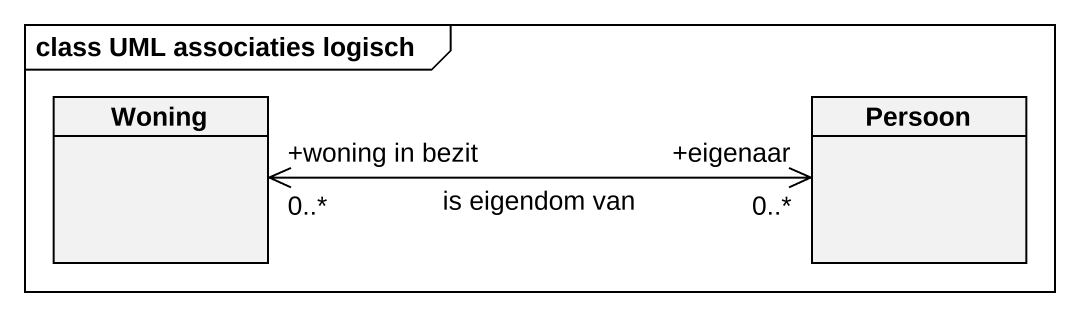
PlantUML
@startuml
mainframe class UML associaties logisch
hide circle
hide empty members
class Woning
class Persoon
Woning "+woning in bezit\n0..*" <-right-> "+eigenaar\n0..*" Persoon : is eigendom van
@enduml
